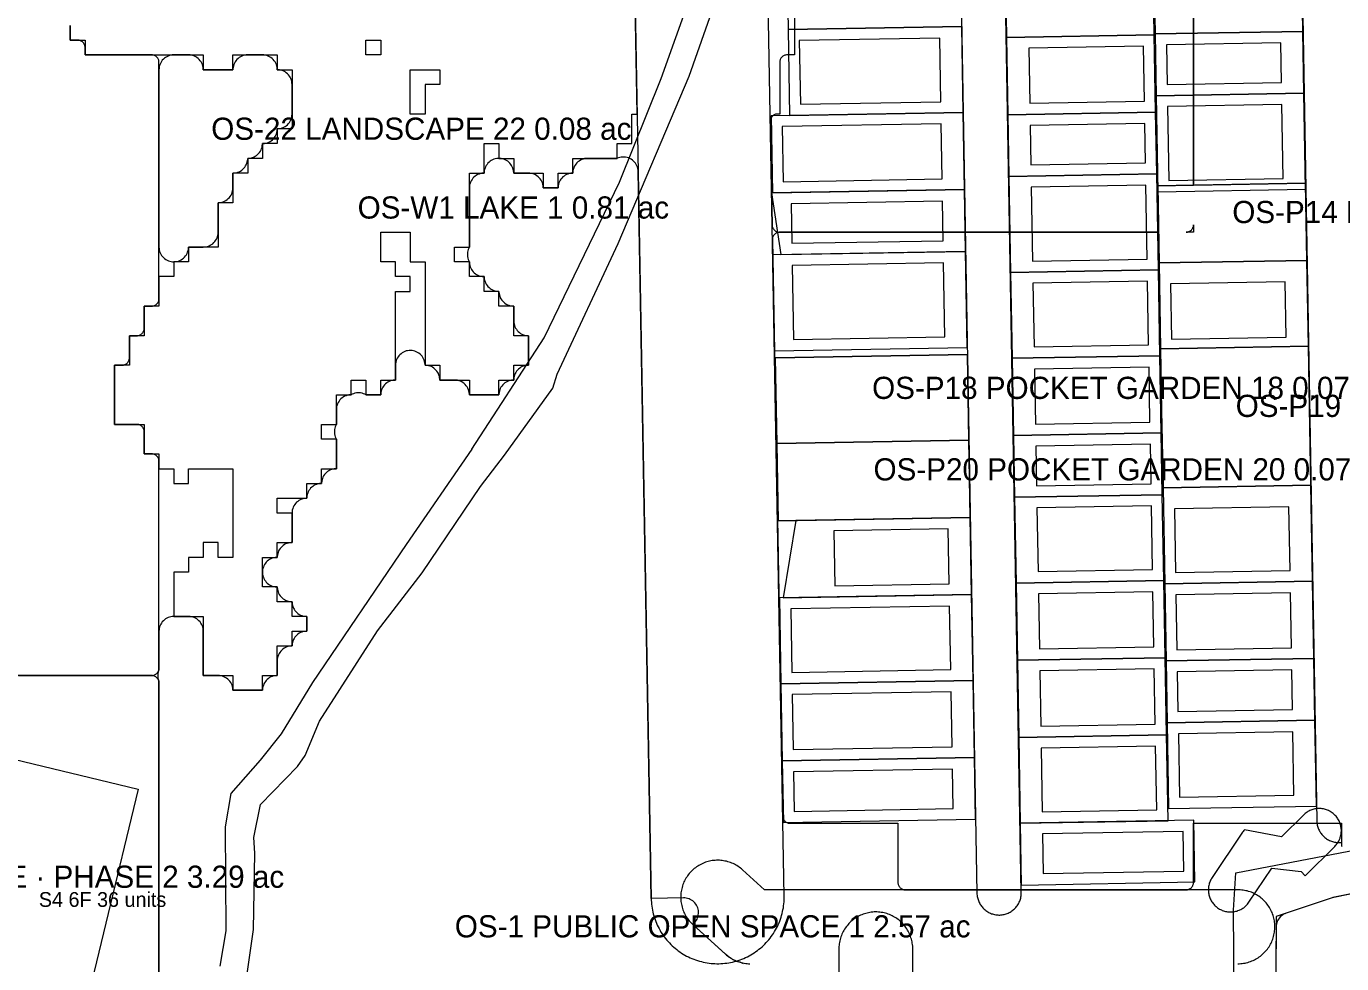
# Model space of a CAD drawing. Extents: x 32 to 940, y -21 to 684.
# Drawn here: x 202 to 380, y 151 to 277.9 of the extents above; entities that cross this region are included whole.
import ezdxf

# ---------------------------------------------------------------- set-up
doc = ezdxf.new("R2010")
doc.units = 0
for name, color, linetype, lineweight in [('BUILDING-SENIOR', 6, 'Continuous', 0), ('GREEN-IN-VILLAS', 3, 'Continuous', 0), ('GREEN-LANDSCAPE', 3, 'Continuous', 0), ('GREEN-RC', 3, 'Continuous', 0), ('PLOT', 4, 'Continuous', 0), ('ROAD-EXISTING', 2, 'Continuous', 0), ('ROAD-PRIMARY', 1, 'Continuous', 0), ('ROAD-TERTIARY', 7, 'Continuous', 0), ('SITE-BOUNDARY', 7, 'Continuous', 0), ('TEXT-PLOT', 7, 'Continuous', 0), ('TEXT-ZONE', 7, 'Continuous', 0), ('VILLA-HOUSE', 7, 'Continuous', 0), ('WATER', 5, 'Continuous', 0), ('ZONE-APARTMENTS', 1, 'Continuous', 0), ('ZONE-SENIOR', 6, 'Continuous', 0), ('ZONE-VILLAS', 2, 'Continuous', 0)]:
    doc.layers.add(name, color=color, linetype=linetype, lineweight=lineweight)

msp = doc.modelspace()

# ---------------------------------------------------------------- linework, layer by layer
at = {"layer": 'BUILDING-SENIOR'}
msp.add_lwpolyline([(208.42, 138.35), (190.28, 142.74), (199.05, 179.02), (217.2, 174.64)], close=True, dxfattribs=at)
at = {"layer": 'GREEN-IN-VILLAS'}
for points in [[(355.15, 256.28), (355.33, 245.85), (355.34, 245.84), (355.34, 245.84), (375.32, 246.19), (375.33, 246.19), (375.33, 246.2), (375.15, 256.63), (375.15, 256.64), (375.14, 256.64), (355.16, 256.29), (355.15, 256.29)], [(359, 250), (359.1, 250), (359.2, 250.02), (359.29, 250.04), (359.38, 250.08), (359.47, 250.12), (359.56, 250.17), (359.63, 250.23), (359.71, 250.29), (359.77, 250.37), (359.83, 250.44), (359.88, 250.53), (359.92, 250.62), (359.96, 250.71), (359.98, 250.8), (360, 250.9), (360, 251), (360, 250.02), (360, 250), (359.98, 250)], [(303.4, 233.01), (303.6, 221.41), (303.6, 221.41), (303.61, 221.41), (329.59, 221.86), (329.6, 221.86), (329.6, 221.87), (329.4, 233.46), (329.4, 233.47), (329.39, 233.47), (303.41, 233.02), (303.4, 233.02)], [(355.54, 234.22), (355.68, 225.87), (355.87, 215.43), (355.87, 215.42), (355.87, 215.42), (375.86, 215.77), (375.86, 215.77), (375.86, 215.78), (375.68, 226.22), (375.53, 234.57), (375.53, 234.58), (375.53, 234.58), (355.54, 234.23), (355.54, 234.23)], [(303.6, 221.4), (303.79, 210.96), (303.79, 210.96), (303.79, 210.96), (329.77, 211.41), (329.78, 211.41), (329.78, 211.42), (329.6, 221.85), (329.6, 221.86), (329.59, 221.86), (303.61, 221.41), (303.6, 221.41)]]:
    msp.add_lwpolyline(points, close=True, dxfattribs=at)
at = {"layer": 'GREEN-LANDSCAPE'}
msp.add_lwpolyline([(220, 248), (220.01, 247.8), (220.04, 247.6), (220.09, 247.41), (220.16, 247.22), (220.24, 247.04), (220.35, 246.87), (220.47, 246.71), (220.6, 246.57), (220.75, 246.44), (220.92, 246.32), (221.09, 246.22), (221.27, 246.14), (221.46, 246.07), (221.65, 246.03), (221.85, 246.01), (222.05, 246), (222.25, 246.02), (222.45, 246.05), (222.64, 246.1), (222.82, 246.18), (223, 246.27), (223.17, 246.38), (223.32, 246.5), (223.47, 246.64), (223.6, 246.79), (223.71, 246.96), (223.8, 247.13), (223.88, 247.32), (223.94, 247.51), (223.98, 247.7), (224, 247.9), (224, 248), (224.05, 248), (226, 248), (226.2, 248.01), (226.39, 248.04), (226.58, 248.09), (226.77, 248.15), (226.94, 248.24), (227.11, 248.34), (227.27, 248.45), (227.41, 248.59), (227.55, 248.73), (227.66, 248.89), (227.76, 249.06), (227.85, 249.23), (227.91, 249.42), (227.96, 249.61), (227.99, 249.8), (228, 250), (228, 253.95), (228, 254), (228.1, 254), (228.3, 254.02), (228.5, 254.06), (228.69, 254.12), (228.88, 254.2), (229.06, 254.3), (229.22, 254.42), (229.38, 254.55), (229.52, 254.7), (229.64, 254.86), (229.75, 255.03), (229.84, 255.21), (229.91, 255.4), (229.96, 255.6), (229.99, 255.8), (230, 256), (230, 257.95), (230, 258), (230.1, 258), (230.29, 258.02), (230.49, 258.06), (230.67, 258.12), (230.86, 258.19), (231.03, 258.28), (231.19, 258.39), (231.34, 258.52), (231.48, 258.66), (231.61, 258.81), (231.72, 258.97), (231.81, 259.14), (231.88, 259.33), (231.94, 259.51), (231.98, 259.71), (232, 259.9), (232, 260), (232.1, 260), (232.29, 260.02), (232.49, 260.06), (232.67, 260.12), (232.86, 260.19), (233.03, 260.28), (233.19, 260.39), (233.34, 260.52), (233.48, 260.66), (233.61, 260.81), (233.72, 260.97), (233.81, 261.14), (233.88, 261.33), (233.94, 261.51), (233.98, 261.71), (234, 261.9), (234, 262), (234.1, 262), (234.29, 262.02), (234.49, 262.06), (234.67, 262.12), (234.86, 262.19), (235.03, 262.28), (235.19, 262.39), (235.34, 262.52), (235.48, 262.66), (235.61, 262.81), (235.72, 262.97), (235.81, 263.14), (235.88, 263.33), (235.94, 263.51), (235.98, 263.71), (236, 263.9), (236, 264), (236.1, 264), (236.3, 264.02), (236.5, 264.06), (236.69, 264.12), (236.88, 264.2), (237.06, 264.3), (237.22, 264.42), (237.38, 264.55), (237.52, 264.7), (237.64, 264.86), (237.75, 265.03), (237.84, 265.21), (237.91, 265.4), (237.96, 265.6), (237.99, 265.8), (238, 266), (238, 270), (237.99, 270.2), (237.96, 270.4), (237.91, 270.6), (237.84, 270.79), (237.75, 270.97), (237.64, 271.14), (237.52, 271.3), (237.38, 271.45), (237.22, 271.58), (237.06, 271.7), (236.88, 271.8), (236.69, 271.88), (236.5, 271.94), (236.3, 271.98), (236.1, 272), (236, 272), (236, 272.1), (235.98, 272.3), (235.94, 272.5), (235.88, 272.69), (235.8, 272.88), (235.7, 273.06), (235.58, 273.22), (235.45, 273.38), (235.3, 273.52), (235.14, 273.64), (234.97, 273.75), (234.79, 273.84), (234.6, 273.91), (234.4, 273.96), (234.2, 273.99), (234, 274), (232, 274), (231.8, 273.99), (231.6, 273.96), (231.4, 273.91), (231.21, 273.84), (231.03, 273.75), (230.86, 273.64), (230.7, 273.52), (230.55, 273.38), (230.42, 273.22), (230.3, 273.06), (230.2, 272.88), (230.12, 272.69), (230.06, 272.5), (230.02, 272.3), (230, 272.1), (230, 272), (229.95, 272), (226.05, 272), (226, 272), (226, 272.1), (225.98, 272.3), (225.94, 272.5), (225.88, 272.69), (225.8, 272.88), (225.7, 273.06), (225.58, 273.22), (225.45, 273.38), (225.3, 273.52), (225.14, 273.64), (224.97, 273.75), (224.79, 273.84), (224.6, 273.91), (224.4, 273.96), (224.2, 273.99), (224, 274), (222, 274), (221.8, 273.99), (221.61, 273.96), (221.42, 273.91), (221.23, 273.85), (221.06, 273.76), (220.89, 273.66), (220.73, 273.55), (220.59, 273.41), (220.45, 273.27), (220.34, 273.11), (220.24, 272.94), (220.15, 272.77), (220.09, 272.58), (220.04, 272.39), (220.01, 272.2), (220, 272)], close=True, dxfattribs=at)
at = {"layer": 'GREEN-RC'}
for points in [[(299.1, 150.97), (298.93, 151.07), (298.75, 151.15), (298.63, 151.19), (298.63, 151.19), (298.24, 151.32), (298.15, 151.35), (297.82, 151.5), (297.73, 151.54), (297.41, 151.72), (297.33, 151.77), (297.03, 151.98), (296.96, 152.04), (296.65, 152.29), (296.62, 152.32), (292.27, 156.27), (292.24, 156.3), (292.27, 156.34), (292.48, 156.57), (292.61, 156.72), (292.72, 156.88), (292.81, 157.05), (292.88, 157.23), (292.94, 157.42), (292.98, 157.61), (293, 157.8), (293, 157.99), (292.99, 158.19), (292.95, 158.38), (292.9, 158.56), (292.83, 158.74), (292.74, 158.92), (292.63, 159.08), (292.51, 159.23), (292.38, 159.37), (292.23, 159.5), (292.07, 159.61), (291.9, 159.7), (291.73, 159.78), (291.54, 159.84), (291.35, 159.89), (291.16, 159.91), (290.97, 159.92), (286.65, 159.84), (286.6, 159.84), (286.6, 159.89), (284.84, 258.22), (284.82, 258.42), (284.79, 258.62), (284.74, 258.81), (284.67, 259), (284.58, 259.17), (284.47, 259.34), (284.35, 259.5), (284.21, 259.64), (284.06, 259.77), (283.89, 259.89), (283.72, 259.98), (283.53, 260.06), (283.34, 260.12), (283.15, 260.16), (282.95, 260.18), (282.75, 260.18), (282.55, 260.17), (282.36, 260.13), (282.17, 260.07), (282.02, 260.01), (282, 260), (281.95, 260), (278, 260), (277.8, 259.99), (277.6, 259.96), (277.4, 259.91), (277.21, 259.84), (277.03, 259.75), (276.86, 259.64), (276.7, 259.52), (276.55, 259.38), (276.42, 259.22), (276.3, 259.06), (276.2, 258.88), (276.12, 258.69), (276.06, 258.5), (276.02, 258.3), (276, 258.1), (276, 258), (275.9, 258), (275.71, 257.98), (275.51, 257.94), (275.33, 257.88), (275.14, 257.81), (274.97, 257.72), (274.81, 257.61), (274.66, 257.48), (274.52, 257.34), (274.39, 257.19), (274.28, 257.03), (274.19, 256.86), (274.12, 256.67), (274.06, 256.49), (274.02, 256.29), (274, 256.1), (274, 256), (273.95, 256), (272.05, 256), (272, 256), (272, 256.1), (271.98, 256.3), (271.94, 256.5), (271.88, 256.69), (271.8, 256.88), (271.7, 257.06), (271.58, 257.22), (271.45, 257.38), (271.3, 257.52), (271.14, 257.64), (270.97, 257.75), (270.79, 257.84), (270.6, 257.91), (270.4, 257.96), (270.2, 257.99), (270, 258), (268.05, 258), (268, 258), (268, 258.1), (267.98, 258.29), (267.94, 258.49), (267.88, 258.67), (267.81, 258.86), (267.72, 259.03), (267.61, 259.19), (267.48, 259.34), (267.34, 259.48), (267.19, 259.61), (267.03, 259.72), (266.86, 259.81), (266.67, 259.88), (266.49, 259.94), (266.29, 259.98), (266.1, 260), (265.9, 260), (265.71, 259.98), (265.51, 259.94), (265.33, 259.88), (265.14, 259.81), (264.97, 259.72), (264.81, 259.61), (264.66, 259.48), (264.52, 259.34), (264.39, 259.19), (264.28, 259.03), (264.19, 258.86), (264.12, 258.67), (264.06, 258.49), (264.02, 258.29), (264, 258.1), (264, 258), (263.9, 258), (263.7, 257.98), (263.5, 257.94), (263.31, 257.88), (263.12, 257.8), (262.94, 257.7), (262.78, 257.58), (262.62, 257.45), (262.48, 257.3), (262.36, 257.14), (262.25, 256.97), (262.16, 256.79), (262.09, 256.6), (262.04, 256.4), (262.01, 256.2), (262, 256), (262, 248.05), (262, 248), (261.98, 247.97), (261.92, 247.86), (261.85, 247.67), (261.79, 247.49), (261.75, 247.29), (261.73, 247.1), (261.73, 246.9), (261.75, 246.71), (261.79, 246.51), (261.85, 246.33), (261.92, 246.14), (261.98, 246.03), (262, 246), (262, 245.9), (262.02, 245.71), (262.06, 245.51), (262.12, 245.33), (262.19, 245.14), (262.28, 244.97), (262.39, 244.81), (262.52, 244.66), (262.66, 244.52), (262.81, 244.39), (262.97, 244.28), (263.14, 244.19), (263.33, 244.12), (263.51, 244.06), (263.71, 244.02), (263.9, 244), (264, 244), (264, 243.9), (264.02, 243.71), (264.06, 243.51), (264.12, 243.33), (264.19, 243.14), (264.28, 242.97), (264.39, 242.81), (264.52, 242.66), (264.66, 242.52), (264.81, 242.39), (264.97, 242.28), (265.14, 242.19), (265.33, 242.12), (265.51, 242.06), (265.71, 242.02), (265.9, 242), (266, 242), (266, 241.9), (266.02, 241.71), (266.06, 241.51), (266.12, 241.33), (266.19, 241.14), (266.28, 240.97), (266.39, 240.81), (266.52, 240.66), (266.66, 240.52), (266.81, 240.39), (266.97, 240.28), (267.14, 240.19), (267.33, 240.12), (267.51, 240.06), (267.71, 240.02), (267.9, 240), (268, 240), (268, 239.95), (268, 238), (268.01, 237.8), (268.04, 237.6), (268.09, 237.4), (268.16, 237.21), (268.25, 237.03), (268.36, 236.86), (268.48, 236.7), (268.62, 236.55), (268.78, 236.42), (268.94, 236.3), (269.12, 236.2), (269.31, 236.12), (269.5, 236.06), (269.7, 236.02), (269.9, 236), (270, 236), (270, 235.95), (270, 232.05), (270, 232), (269.9, 232), (269.71, 231.98), (269.51, 231.94), (269.33, 231.88), (269.14, 231.81), (268.97, 231.72), (268.81, 231.61), (268.66, 231.48), (268.52, 231.34), (268.39, 231.19), (268.28, 231.03), (268.19, 230.86), (268.12, 230.67), (268.06, 230.49), (268.02, 230.29), (268, 230.1), (268, 230), (267.9, 230), (267.71, 229.98), (267.51, 229.94), (267.33, 229.88), (267.14, 229.81), (266.97, 229.72), (266.81, 229.61), (266.66, 229.48), (266.52, 229.34), (266.39, 229.19), (266.28, 229.03), (266.19, 228.86), (266.12, 228.67), (266.06, 228.49), (266.02, 228.29), (266, 228.1), (266, 228), (265.95, 228), (262.05, 228), (262, 228), (262, 228.1), (261.98, 228.3), (261.94, 228.5), (261.88, 228.69), (261.8, 228.88), (261.7, 229.06), (261.58, 229.22), (261.45, 229.38), (261.3, 229.52), (261.14, 229.64), (260.97, 229.75), (260.79, 229.84), (260.6, 229.91), (260.4, 229.96), (260.2, 229.99), (260, 230), (258.05, 230), (258, 230), (258, 230.1), (257.98, 230.29), (257.94, 230.49), (257.88, 230.67), (257.81, 230.86), (257.72, 231.03), (257.61, 231.19), (257.48, 231.34), (257.34, 231.48), (257.19, 231.61), (257.03, 231.72), (256.86, 231.81), (256.67, 231.88), (256.49, 231.94), (256.29, 231.98), (256.1, 232), (256, 232), (256, 232.1), (255.98, 232.3), (255.94, 232.49), (255.88, 232.68), (255.8, 232.87), (255.71, 233.04), (255.6, 233.21), (255.47, 233.36), (255.32, 233.5), (255.17, 233.62), (255, 233.73), (254.82, 233.82), (254.64, 233.9), (254.45, 233.95), (254.25, 233.98), (254.05, 234), (253.85, 233.99), (253.65, 233.97), (253.46, 233.93), (253.27, 233.86), (253.09, 233.78), (252.92, 233.68), (252.75, 233.56), (252.6, 233.43), (252.47, 233.29), (252.35, 233.13), (252.24, 232.96), (252.16, 232.78), (252.09, 232.59), (252.04, 232.4), (252.01, 232.2), (252, 232), (252, 230.05), (252, 230), (251.9, 230), (251.71, 229.98), (251.51, 229.94), (251.33, 229.88), (251.14, 229.81), (250.97, 229.72), (250.81, 229.61), (250.66, 229.48), (250.52, 229.34), (250.39, 229.19), (250.28, 229.03), (250.19, 228.86), (250.12, 228.67), (250.06, 228.49), (250.02, 228.29), (250, 228.1), (250, 228), (249.95, 228), (248.05, 228), (248, 228), (247.97, 228.02), (247.86, 228.08), (247.67, 228.15), (247.49, 228.21), (247.29, 228.25), (247.1, 228.27), (246.9, 228.27), (246.71, 228.25), (246.51, 228.21), (246.33, 228.15), (246.14, 228.08), (246.03, 228.02), (246, 228), (245.9, 228), (245.7, 227.98), (245.5, 227.94), (245.31, 227.88), (245.12, 227.8), (244.94, 227.7), (244.78, 227.58), (244.62, 227.45), (244.48, 227.3), (244.36, 227.14), (244.25, 226.97), (244.16, 226.79), (244.09, 226.6), (244.04, 226.4), (244.01, 226.2), (244, 226), (244, 224.05), (244, 224), (243.98, 223.97), (243.92, 223.86), (243.85, 223.67), (243.79, 223.49), (243.75, 223.29), (243.73, 223.1), (243.73, 222.9), (243.75, 222.71), (243.79, 222.51), (243.85, 222.33), (243.92, 222.14), (243.98, 222.03), (244, 222), (244, 221.95), (244, 218.05), (244, 218), (243.9, 218), (243.71, 217.98), (243.51, 217.94), (243.33, 217.88), (243.14, 217.81), (242.97, 217.72), (242.81, 217.61), (242.66, 217.48), (242.52, 217.34), (242.39, 217.19), (242.28, 217.03), (242.19, 216.86), (242.12, 216.67), (242.06, 216.49), (242.02, 216.29), (242, 216.1), (242, 216), (241.9, 216), (241.71, 215.98), (241.51, 215.94), (241.33, 215.88), (241.14, 215.81), (240.97, 215.72), (240.81, 215.61), (240.66, 215.48), (240.52, 215.34), (240.39, 215.19), (240.28, 215.03), (240.19, 214.86), (240.12, 214.67), (240.06, 214.49), (240.02, 214.29), (240, 214.1), (240, 214), (239.9, 214), (239.7, 213.98), (239.5, 213.94), (239.31, 213.88), (239.12, 213.8), (238.94, 213.7), (238.78, 213.58), (238.62, 213.45), (238.48, 213.3), (238.36, 213.14), (238.25, 212.97), (238.16, 212.79), (238.09, 212.6), (238.04, 212.4), (238.01, 212.2), (238, 212), (238, 208.05), (238, 208), (237.9, 208), (237.71, 207.98), (237.51, 207.94), (237.33, 207.88), (237.14, 207.81), (236.97, 207.72), (236.81, 207.61), (236.66, 207.48), (236.52, 207.34), (236.39, 207.19), (236.28, 207.03), (236.19, 206.86), (236.12, 206.67), (236.06, 206.49), (236.02, 206.29), (236, 206.1), (236, 206), (235.9, 206), (235.71, 205.98), (235.51, 205.94), (235.33, 205.88), (235.14, 205.81), (234.97, 205.72), (234.81, 205.61), (234.66, 205.48), (234.52, 205.34), (234.39, 205.19), (234.28, 205.03), (234.19, 204.86), (234.12, 204.67), (234.06, 204.49), (234.02, 204.29), (234, 204.1), (234, 203.9), (234.02, 203.71), (234.06, 203.51), (234.12, 203.33), (234.19, 203.14), (234.28, 202.97), (234.39, 202.81), (234.52, 202.66), (234.66, 202.52), (234.81, 202.39), (234.97, 202.28), (235.14, 202.19), (235.33, 202.12), (235.51, 202.06), (235.71, 202.02), (235.9, 202), (236, 202), (236, 201.9), (236.02, 201.71), (236.06, 201.51), (236.12, 201.33), (236.19, 201.14), (236.28, 200.97), (236.39, 200.81), (236.52, 200.66), (236.66, 200.52), (236.81, 200.39), (236.97, 200.28), (237.14, 200.19), (237.33, 200.12), (237.51, 200.06), (237.71, 200.02), (237.9, 200), (238, 200), (238, 199.9), (238.02, 199.71), (238.06, 199.51), (238.12, 199.33), (238.19, 199.14), (238.28, 198.97), (238.39, 198.81), (238.52, 198.66), (238.66, 198.52), (238.81, 198.39), (238.97, 198.28), (239.14, 198.19), (239.33, 198.12), (239.51, 198.06), (239.71, 198.02), (239.9, 198), (240, 198), (240, 197.95), (240, 196.05), (240, 196), (239.9, 196), (239.71, 195.98), (239.51, 195.94), (239.33, 195.88), (239.14, 195.81), (238.97, 195.72), (238.81, 195.61), (238.66, 195.48), (238.52, 195.34), (238.39, 195.19), (238.28, 195.03), (238.19, 194.86), (238.12, 194.67), (238.06, 194.49), (238.02, 194.29), (238, 194.1), (238, 194), (237.9, 194), (237.7, 193.98), (237.5, 193.94), (237.31, 193.88), (237.12, 193.8), (236.94, 193.7), (236.78, 193.58), (236.62, 193.45), (236.48, 193.3), (236.36, 193.14), (236.25, 192.97), (236.16, 192.79), (236.09, 192.6), (236.04, 192.4), (236.01, 192.2), (236, 192), (236, 190.05), (236, 190), (235.9, 190), (235.71, 189.98), (235.51, 189.94), (235.33, 189.88), (235.14, 189.81), (234.97, 189.72), (234.81, 189.61), (234.66, 189.48), (234.52, 189.34), (234.39, 189.19), (234.28, 189.03), (234.19, 188.86), (234.12, 188.67), (234.06, 188.49), (234.02, 188.29), (234, 188.1), (234, 188), (233.95, 188), (230.05, 188), (230, 188), (230, 188.1), (229.98, 188.3), (229.94, 188.5), (229.88, 188.69), (229.8, 188.88), (229.7, 189.06), (229.58, 189.22), (229.45, 189.38), (229.3, 189.52), (229.14, 189.64), (228.97, 189.75), (228.79, 189.84), (228.6, 189.91), (228.4, 189.96), (228.2, 189.99), (228, 190), (226.05, 190), (226, 190), (226, 190.05), (226, 196), (225.99, 196.2), (225.96, 196.39), (225.91, 196.58), (225.85, 196.77), (225.76, 196.94), (225.66, 197.11), (225.55, 197.27), (225.41, 197.41), (225.27, 197.55), (225.11, 197.66), (224.94, 197.76), (224.77, 197.85), (224.58, 197.91), (224.39, 197.96), (224.2, 197.99), (224, 198), (222, 198), (221.8, 197.99), (221.61, 197.96), (221.42, 197.91), (221.23, 197.85), (221.06, 197.76), (220.89, 197.66), (220.73, 197.55), (220.59, 197.41), (220.45, 197.27), (220.34, 197.11), (220.24, 196.94), (220.15, 196.77), (220.09, 196.58), (220.04, 196.39), (220.01, 196.2), (220, 196), (220, 191.02), (220, 190.98), (220, 190.95), (219.99, 190.85), (219.97, 190.76), (219.93, 190.62), (219.93, 190.62), (219.89, 190.49), (219.85, 190.29), (219.83, 190.1), (219.83, 189.9), (219.85, 189.71), (219.89, 189.51), (219.93, 189.38), (219.93, 189.38), (219.97, 189.24), (219.99, 189.15), (220, 189.05), (220, 189.02), (220, 188.98), (220, 92)], [(397.6, 163.76), (378.86, 159.94), (378.62, 159.88), (372.54, 157.84), (372.36, 157.77), (372.19, 157.69), (372.03, 157.59), (371.88, 157.47), (371.74, 157.34), (371.62, 157.2), (371.5, 157.04), (371.41, 156.88), (371.33, 156.7), (371.26, 156.53), (371.22, 156.34), (371.19, 156.15), (371.18, 155.96), (371.09, 144.18)]]:
    msp.add_lwpolyline(points, dxfattribs=at)
at = {"layer": 'PLOT'}
for points in [[(328.62, 277.83), (328.4, 290.84), (304.9, 290.43), (305.13, 277.42)], [(374.79, 277.19), (374.59, 288.8), (354.59, 288.45), (354.79, 276.84)], [(334.49, 287.97), (334.69, 276.36), (354.69, 276.71), (354.48, 288.32)], [(328.82, 266.22), (328.62, 277.83), (305.13, 277.42), (305.33, 265.81)], [(334.69, 276.36), (334.87, 265.91), (354.87, 266.26), (354.69, 276.71)], [(374.94, 268.83), (374.79, 277.19), (354.79, 276.84), (354.94, 268.48)], [(375.16, 255.82), (374.94, 268.83), (354.94, 268.48), (355.17, 255.47)], [(329.01, 255.77), (328.82, 266.22), (302.83, 265.77), (303.01, 255.32)], [(334.87, 265.91), (335.02, 257.55), (355.01, 257.9), (354.87, 266.26)], [(335.02, 257.55), (335.24, 244.55), (355.24, 244.9), (355.01, 257.9)], [(302.89, 255.32), (304.16, 246.97), (329.15, 247.41), (329.01, 255.77)], [(303.04, 246.96), (303.28, 233.95), (329.38, 234.41), (329.15, 247.41)], [(355.54, 234.23), (375.53, 234.58), (375.33, 246.19), (355.34, 245.84)], [(335.24, 244.55), (335.45, 232.94), (355.44, 233.29), (355.24, 244.9)], [(335.45, 232.94), (335.63, 222.49), (355.63, 222.84), (355.44, 233.29)], [(335.63, 222.49), (335.78, 214.13), (355.77, 214.48), (355.63, 222.84)], [(356.09, 202.42), (376.09, 202.77), (375.86, 215.77), (355.87, 215.42)], [(335.78, 214.13), (335.98, 202.52), (355.97, 202.87), (355.77, 214.48)], [(304.47, 200.51), (329.96, 200.96), (329.78, 211.41), (306.19, 211)], [(335.98, 202.52), (336.16, 192.07), (356.16, 192.42), (355.97, 202.87)], [(376.27, 192.32), (376.09, 202.77), (356.09, 202.42), (356.28, 191.97)], [(330.17, 189.35), (329.96, 200.96), (303.97, 200.51), (304.17, 188.9)], [(336.16, 192.07), (336.34, 181.62), (356.34, 181.97), (356.16, 192.42)], [(376.42, 183.96), (376.27, 192.32), (356.28, 191.97), (356.42, 183.61)], [(330.35, 178.9), (330.17, 189.35), (304.17, 188.9), (304.35, 178.45)], [(376.62, 172.34), (376.42, 183.96), (356.42, 183.61), (356.62, 172)], [(336.34, 181.62), (336.55, 170.01), (356.54, 170.35), (356.34, 181.97)], [(330.5, 170.54), (330.35, 178.9), (304.35, 178.45), (304.5, 170.09)], [(336.55, 170.01), (336.69, 161.65), (360.19, 162.06), (360.04, 170.42)]]:
    msp.add_lwpolyline(points, close=True, dxfattribs=at)
at = {"layer": 'ROAD-EXISTING'}
for points in [[(291.75, 271.14), (296.52, 284.74)], [(287.94, 270.79), (291.91, 281.95)], [(282.15, 248.48), (291.75, 271.14)], [(282.33, 256.77), (287.94, 270.79)], [(272.12, 235.71), (282.33, 256.77)], [(273.86, 230.77), (282.15, 248.48)], [(262.35, 220.66), (272.12, 235.71)], [(273.3, 228.91), (273.86, 230.77)], [(266.76, 219.82), (273.3, 228.91)], [(262.35, 220.66), (253.43, 207.73)], [(263.52, 215.61), (266.76, 219.82)], [(255.63, 203.9), (263.52, 215.61)], [(253.43, 207.73), (240.79, 189.05)], [(249.55, 196.06), (255.63, 203.9)], [(241.7, 183.83), (249.55, 196.06)], [(240.79, 189.05), (236.54, 182.11)], [(239.78, 179.2), (241.7, 183.83)], [(236.54, 182.11), (233.68, 178.54)], [(233.68, 178.54), (229.74, 174.02)], [(238.76, 177.68), (239.78, 179.2)], [(233.72, 172.56), (238.76, 177.68)], [(229.74, 174.02), (228.95, 169.53)], [(232.85, 168.1), (233.72, 172.56)], [(228.95, 169.53), (229.06, 155.43)], [(232.99, 165.97), (232.85, 168.1)], [(232.8, 155.61), (232.99, 165.97)], [(229.06, 155.43), (228.22, 150.67)], [(230.94, 142.62), (232.8, 155.61)]]:
    msp.add_lwpolyline(points, dxfattribs=at)
at = {"layer": 'ROAD-PRIMARY'}
for points in [[(278.6, 605.84), (286.6, 159.84), (286.61, 159.57), (286.63, 159.31), (286.65, 159.04), (286.68, 158.78), (286.72, 158.51), (286.77, 158.25), (286.83, 157.99), (286.89, 157.73), (286.96, 157.47), (287.04, 157.22), (287.13, 156.97), (287.22, 156.72), (287.32, 156.47), (287.43, 156.22), (287.55, 155.98), (287.67, 155.75), (287.8, 155.51), (287.93, 155.28), (288.08, 155.06), (288.23, 154.84), (288.38, 154.62), (288.55, 154.41), (288.71, 154.2), (288.89, 154), (289.07, 153.81), (289.26, 153.62), (289.45, 153.43), (289.65, 153.25), (289.85, 153.08), (290.06, 152.91), (290.27, 152.75), (290.49, 152.59), (290.71, 152.44), (290.93, 152.3), (291.17, 152.17), (291.4, 152.04), (291.64, 151.92), (291.88, 151.81), (292.12, 151.7), (292.37, 151.6), (292.62, 151.51), (292.87, 151.42), (293.13, 151.35), (293.39, 151.28), (293.65, 151.22), (293.91, 151.16), (294.17, 151.11), (294.43, 151.08), (294.7, 151.04), (294.96, 151.02), (295.23, 151.01), (295.5, 151), (295.76, 151), (296.03, 151.01), (296.3, 151.03), (296.56, 151.05), (296.83, 151.08), (297.09, 151.12), (297.35, 151.17), (297.62, 151.23), (297.87, 151.29), (298.13, 151.36), (298.39, 151.44), (298.64, 151.53), (298.89, 151.62), (299.13, 151.72), (299.38, 151.83), (299.62, 151.95), (299.86, 152.07), (300.09, 152.2), (300.32, 152.34), (300.54, 152.48), (300.76, 152.63), (300.98, 152.78), (301.19, 152.95), (301.4, 153.12), (301.6, 153.29), (301.8, 153.47), (301.99, 153.66), (302.17, 153.85), (302.35, 154.05), (302.52, 154.25), (302.69, 154.46), (302.85, 154.67), (303.01, 154.89), (303.16, 155.11), (303.3, 155.34), (303.43, 155.57), (303.56, 155.8), (303.68, 156.04), (303.8, 156.28), (303.9, 156.53), (304, 156.77), (304.09, 157.02), (304.18, 157.28), (304.25, 157.53), (304.32, 157.79), (304.39, 158.05), (304.44, 158.31), (304.49, 158.57), (304.52, 158.84), (304.56, 159.1), (304.58, 159.37), (304.59, 159.63), (304.6, 159.9), (304.6, 160.16), (296.6, 606.16)], [(366, 151), (366.19, 151), (366.38, 151.01), (366.58, 151.03), (366.77, 151.06), (366.96, 151.09), (367.14, 151.13), (367.33, 151.18), (367.51, 151.24), (367.7, 151.3), (367.88, 151.37), (368.05, 151.44), (368.23, 151.52), (368.4, 151.61), (368.56, 151.71), (368.73, 151.81), (368.89, 151.92), (369.04, 152.03), (369.19, 152.15), (369.34, 152.28), (369.48, 152.41), (369.61, 152.54), (369.74, 152.69), (369.87, 152.83), (369.99, 152.98), (370.1, 153.14), (370.21, 153.3), (370.31, 153.46), (370.4, 153.63), (370.49, 153.8), (370.57, 153.98), (370.65, 154.15), (370.71, 154.33), (370.77, 154.52), (370.83, 154.7), (370.88, 154.89), (370.91, 155.07), (370.95, 155.26), (370.97, 155.46), (370.99, 155.65), (371, 155.84), (371, 156.03), (371, 156.22), (370.98, 156.42), (370.96, 156.61), (370.94, 156.8), (370.9, 156.99), (370.86, 157.18), (370.81, 157.36), (370.75, 157.54), (370.69, 157.73), (370.62, 157.91), (370.55, 158.08), (370.46, 158.25), (370.37, 158.43), (370.28, 158.59), (370.17, 158.75), (370.06, 158.91), (369.95, 159.07), (369.83, 159.22), (369.7, 159.36), (369.57, 159.5), (369.43, 159.64), (369.29, 159.76), (369.14, 159.89), (368.99, 160.01), (368.83, 160.12), (368.67, 160.22), (368.51, 160.32), (368.34, 160.42), (368.17, 160.5), (368, 160.59), (367.82, 160.66), (367.64, 160.72), (367.45, 160.78), (367.27, 160.84), (367.08, 160.88), (366.89, 160.92), (366.7, 160.95), (366.51, 160.97), (366.32, 160.99), (366.13, 161), (366, 161), (301.93, 161), (298.96, 163.7), (298.82, 163.83), (298.67, 163.95), (298.51, 164.06), (298.36, 164.17), (298.19, 164.27), (298.03, 164.37), (297.86, 164.46), (297.69, 164.54), (297.51, 164.62), (297.33, 164.69), (297.15, 164.75), (296.96, 164.81), (296.78, 164.86), (296.59, 164.9), (296.4, 164.94), (296.21, 164.96), (296.02, 164.98), (295.83, 165), (295.63, 165), (295.44, 165), (295.25, 164.99), (295.06, 164.97), (294.87, 164.95), (294.68, 164.91), (294.49, 164.88), (294.3, 164.83), (294.12, 164.78), (293.94, 164.72), (293.76, 164.65), (293.58, 164.57), (293.4, 164.49), (293.23, 164.4), (293.06, 164.31), (292.9, 164.21), (292.74, 164.1), (292.59, 163.99), (292.44, 163.87), (292.29, 163.75), (292.15, 163.62), (292.01, 163.48), (291.88, 163.34), (291.75, 163.19), (291.63, 163.04), (291.52, 162.89), (291.41, 162.73), (291.31, 162.57), (291.21, 162.4), (291.12, 162.23), (291.04, 162.06), (290.97, 161.88), (290.9, 161.7), (290.84, 161.52), (290.78, 161.33), (290.73, 161.15), (290.69, 160.96), (290.66, 160.77), (290.63, 160.58), (290.62, 160.39), (290.6, 160.19), (290.6, 160), (290.6, 159.81), (290.62, 159.62), (290.63, 159.43), (290.66, 159.24), (290.69, 159.05), (290.73, 158.86), (290.78, 158.67), (290.83, 158.49), (290.9, 158.31), (290.96, 158.13), (291.04, 157.95), (291.12, 157.78), (291.21, 157.6), (291.31, 157.44), (291.41, 157.28), (291.52, 157.12), (291.63, 156.96), (291.75, 156.81), (291.88, 156.66), (292.01, 156.52), (292.14, 156.39), (292.24, 156.3), (296.64, 152.3), (296.78, 152.17), (296.93, 152.05), (297.08, 151.94), (297.24, 151.83), (297.41, 151.73), (297.57, 151.63), (297.74, 151.54), (297.92, 151.46), (298.09, 151.38), (298.27, 151.31), (298.45, 151.25), (298.64, 151.19), (298.82, 151.14), (299.01, 151.1), (299.2, 151.06), (299.39, 151.04), (299.58, 151.02), (299.77, 151), (299.96, 151)], [(322, 149), (322, 153), (322, 153.19), (321.99, 153.38), (321.97, 153.58), (321.94, 153.77), (321.91, 153.96), (321.87, 154.14), (321.82, 154.33), (321.76, 154.51), (321.7, 154.7), (321.63, 154.88), (321.56, 155.05), (321.48, 155.23), (321.39, 155.4), (321.29, 155.56), (321.19, 155.73), (321.08, 155.89), (320.97, 156.04), (320.85, 156.19), (320.72, 156.34), (320.59, 156.48), (320.45, 156.61), (320.31, 156.74), (320.17, 156.87), (320.02, 156.99), (319.86, 157.1), (319.7, 157.21), (319.54, 157.31), (319.37, 157.4), (319.2, 157.49), (319.02, 157.57), (318.85, 157.65), (318.67, 157.71), (318.48, 157.78), (318.3, 157.83), (318.11, 157.88), (317.93, 157.91), (317.74, 157.95), (317.54, 157.97), (317.35, 157.99), (317.16, 158), (316.97, 158), (316.78, 158), (316.58, 157.98), (316.39, 157.96), (316.2, 157.94), (316.01, 157.9), (315.82, 157.86), (315.64, 157.81), (315.45, 157.75), (315.27, 157.69), (315.09, 157.62), (314.92, 157.55), (314.75, 157.46), (314.57, 157.37), (314.41, 157.28), (314.25, 157.17), (314.09, 157.06), (313.93, 156.95), (313.78, 156.83), (313.64, 156.7), (313.5, 156.57), (313.36, 156.43), (313.24, 156.29), (313.11, 156.14), (312.99, 155.99), (312.88, 155.84), (312.77, 155.67), (312.68, 155.51), (312.58, 155.34), (312.5, 155.17), (312.42, 155), (312.34, 154.82), (312.28, 154.64), (312.22, 154.45), (312.16, 154.27), (312.12, 154.08), (312.08, 153.89), (312.05, 153.7), (312.03, 153.51), (312.01, 153.32), (312, 153.13), (312, 153), (312, 149)]]:
    msp.add_lwpolyline(points, dxfattribs=at)
at = {"layer": 'ROAD-TERTIARY'}
for points in [[(373.55, 349.32), (376.68, 170.34), (376.68, 170.2), (376.69, 170.06), (376.71, 169.91), (376.74, 169.77), (376.77, 169.63), (376.81, 169.49), (376.86, 169.36), (376.92, 169.22), (376.98, 169.09), (377.04, 168.96), (377.11, 168.84), (377.19, 168.72), (377.27, 168.6), (377.36, 168.48), (377.46, 168.38), (377.56, 168.27), (377.66, 168.17), (377.77, 168.08), (377.89, 167.99), (378, 167.91), (378.13, 167.83), (378.25, 167.76), (378.38, 167.69), (378.51, 167.63), (378.65, 167.58), (378.78, 167.53), (378.92, 167.49), (379.06, 167.46), (379.21, 167.43), (379.35, 167.41), (379.49, 167.4), (379.64, 167.4), (379.78, 167.4), (379.93, 167.41), (380.07, 167.42)], [(327.58, 338.51), (330.69, 160.54), (330.69, 160.4), (330.71, 160.25), (330.73, 160.11), (330.75, 159.97), (330.79, 159.83), (330.83, 159.69), (330.88, 159.55), (330.93, 159.42), (330.99, 159.29), (331.06, 159.16), (331.13, 159.03), (331.2, 158.91), (331.29, 158.79), (331.38, 158.68), (331.47, 158.57), (331.57, 158.47), (331.68, 158.37), (331.79, 158.27), (331.9, 158.18), (332.02, 158.1), (332.14, 158.02), (332.27, 157.95), (332.39, 157.89), (332.53, 157.83), (332.66, 157.77), (332.8, 157.73), (332.94, 157.69), (333.08, 157.66), (333.22, 157.63), (333.36, 157.61), (333.51, 157.6), (333.65, 157.59), (333.8, 157.59), (333.94, 157.6), (334.08, 157.62), (334.23, 157.64), (334.37, 157.67), (334.51, 157.71), (334.64, 157.75), (334.78, 157.8), (334.91, 157.85), (335.05, 157.92), (335.17, 157.99), (335.3, 158.06), (335.42, 158.14), (335.53, 158.23), (335.64, 158.32), (335.75, 158.41), (335.85, 158.52), (335.95, 158.62), (336.04, 158.73), (336.13, 158.85), (336.21, 158.97), (336.29, 159.09), (336.36, 159.22), (336.42, 159.35), (336.48, 159.48), (336.53, 159.62), (336.57, 159.75), (336.61, 159.89), (336.64, 160.03), (336.66, 160.18), (336.68, 160.32), (336.69, 160.47), (336.69, 160.61), (336.69, 160.65), (333.58, 338.62)]]:
    msp.add_lwpolyline(points, dxfattribs=at)
msp.add_lwpolyline([(365.17, 158), (365.31, 158.02), (365.45, 158.03), (365.6, 158.06), (365.74, 158.09), (365.88, 158.13), (366.01, 158.18), (366.15, 158.23), (366.28, 158.29), (366.41, 158.35), (366.54, 158.42), (366.66, 158.5), (366.78, 158.58), (366.89, 158.67), (367, 158.76), (367.11, 158.86), (367.21, 158.97), (367.3, 159.08), (367.39, 159.19), (367.48, 159.31), (367.5, 159.34), (370.57, 163.95), (374.54, 163.46), (375.12, 162.88), (379.12, 166.88), (379.22, 166.98), (379.31, 167.09), (379.4, 167.21), (379.49, 167.32), (379.57, 167.45), (379.64, 167.57), (379.7, 167.7), (379.76, 167.83), (379.82, 167.97), (379.86, 168.1), (379.9, 168.24), (379.94, 168.38), (379.96, 168.52), (379.98, 168.67), (379.99, 168.81), (380, 168.96), (380, 169.1), (379.99, 169.24), (379.98, 169.39), (379.95, 169.53), (379.92, 169.67), (379.89, 169.81), (379.85, 169.95), (379.8, 170.09), (379.74, 170.22), (379.68, 170.35), (379.61, 170.48), (379.54, 170.6), (379.46, 170.72), (379.37, 170.84), (379.28, 170.95), (379.18, 171.06), (379.08, 171.16), (378.98, 171.26), (378.87, 171.35), (378.75, 171.44), (378.63, 171.52), (378.51, 171.59), (378.38, 171.66), (378.25, 171.73), (378.12, 171.78), (377.98, 171.83), (377.85, 171.88), (377.71, 171.92), (377.56, 171.95), (377.42, 171.97), (377.28, 171.99), (377.13, 172), (376.99, 172), (376.85, 172), (376.7, 171.99), (376.56, 171.97), (376.42, 171.94), (376.28, 171.91), (376.14, 171.87), (376, 171.83), (375.86, 171.78), (375.73, 171.72), (375.6, 171.66), (375.48, 171.58), (375.35, 171.51), (375.24, 171.43), (375.12, 171.34), (375.01, 171.25), (374.9, 171.15), (371.91, 168.15), (366.88, 169.12), (366.78, 169.02), (366.69, 168.91), (366.6, 168.79), (366.51, 168.68), (362.5, 162.66), (362.43, 162.54), (362.36, 162.42), (362.29, 162.29), (362.23, 162.16), (362.18, 162.02), (362.13, 161.88), (362.09, 161.75), (362.06, 161.6), (362.04, 161.46), (362.02, 161.32), (362, 161.18), (362, 161.03), (362, 160.89), (362.01, 160.74), (362.03, 160.6), (362.05, 160.46), (362.08, 160.31), (362.12, 160.18), (362.16, 160.04), (362.21, 159.9), (362.26, 159.77), (362.33, 159.64), (362.4, 159.51), (362.47, 159.39), (362.55, 159.27), (362.64, 159.15), (362.73, 159.04), (362.83, 158.93), (362.93, 158.83), (363.04, 158.73), (363.15, 158.64), (363.26, 158.56), (363.38, 158.47), (363.5, 158.4), (363.63, 158.33), (363.76, 158.27), (363.89, 158.21), (364.03, 158.16), (364.17, 158.12), (364.31, 158.08), (364.45, 158.05), (364.59, 158.03), (364.74, 158.01), (364.88, 158), (365.02, 158)], close=True, dxfattribs=at)
at = {"layer": 'SITE-BOUNDARY'}
for points in [[(365.49, 146.78), (365.4, 158.2), (365.4, 158.21), (365.4, 158.23), (365.72, 163.3), (365.72, 163.32), (365.73, 163.32), (459.87, 181.35)], [(406.43, 165.55), (378.74, 159.92), (371.19, 157.39), (371.09, 144.16)]]:
    msp.add_lwpolyline(points, dxfattribs=at)
at = {"layer": 'VILLA-HOUSE'}
for points in [[(325.8, 267.67), (325.65, 276.28), (306.65, 275.95), (306.8, 267.34)], [(337.71, 274.92), (337.84, 267.47), (353.34, 267.74), (353.21, 275.19)], [(371.91, 270.27), (371.82, 275.63), (356.32, 275.36), (356.41, 270)], [(372.14, 257.27), (371.96, 267.27), (356.47, 267), (356.64, 257)], [(325.98, 257.22), (325.85, 264.67), (304.35, 264.29), (304.48, 256.84)], [(337.9, 264.47), (337.99, 259.11), (353.49, 259.38), (353.39, 264.74)], [(338.04, 256.11), (338.22, 246.1), (353.72, 246.37), (353.54, 256.38)], [(326.13, 248.86), (326.03, 254.22), (305.54, 253.86), (305.63, 248.5)], [(326.35, 235.85), (326.18, 245.86), (305.68, 245.5), (305.86, 235.5)], [(338.27, 243.1), (338.42, 234.49), (353.92, 234.76), (353.77, 243.37)], [(372.51, 235.82), (372.38, 243.27), (356.88, 243), (357.01, 235.55)], [(338.47, 231.49), (338.6, 224.04), (354.1, 224.31), (353.97, 231.76)], [(338.65, 221.04), (338.75, 215.68), (354.25, 215.95), (354.15, 221.31)], [(338.8, 212.68), (338.95, 204.07), (354.45, 204.34), (354.3, 212.95)], [(373.06, 204.21), (372.91, 212.82), (357.42, 212.55), (357.57, 203.94)], [(326.94, 202.41), (326.81, 209.86), (311.31, 209.59), (311.44, 202.14)], [(339, 201.07), (339.13, 193.62), (354.63, 193.89), (354.5, 201.34)], [(373.25, 193.76), (373.12, 201.21), (357.62, 200.94), (357.75, 193.49)], [(327.14, 190.8), (326.99, 199.41), (305.49, 199.03), (305.64, 190.42)], [(339.19, 190.62), (339.32, 183.17), (354.81, 183.44), (354.68, 190.89)], [(373.39, 185.4), (373.3, 190.76), (357.8, 190.49), (357.89, 185.13)], [(327.32, 180.35), (327.19, 187.8), (305.7, 187.42), (305.83, 179.97)], [(373.59, 173.79), (373.44, 182.4), (357.95, 182.13), (358.1, 173.52)], [(339.37, 180.17), (339.52, 171.56), (355.02, 171.83), (354.87, 180.44)], [(327.47, 171.99), (327.38, 177.35), (305.88, 176.97), (305.97, 171.61)], [(339.57, 168.56), (339.66, 163.2), (358.66, 163.53), (358.57, 168.89)]]:
    msp.add_lwpolyline(points, close=True, dxfattribs=at)
at = {"layer": 'WATER'}
msp.add_lwpolyline([(208, 277.98), (208, 276.02), (208, 276), (208.02, 276), (210, 276), (210, 274.02), (210, 274), (210.02, 274), (226, 274), (226, 272), (230, 272), (230, 274), (236, 274), (236, 272), (238, 272), (238, 264), (236, 264), (236, 262), (234, 262), (234, 260), (232, 260), (232, 258), (230, 258), (230, 254), (228, 254), (228, 248), (224, 248), (224, 246), (222, 246), (222, 244), (220, 244), (220, 240), (218.02, 240), (218, 240), (218, 239.98), (218, 236), (216.02, 236), (216, 236), (216, 235.98), (216, 232), (214.02, 232), (214, 232), (214, 231.98), (214, 224.02), (214, 224), (214.02, 224), (218, 224), (218, 220.02), (218, 220), (218.02, 220), (220, 220), (220, 218), (222, 218), (222, 216), (224, 216), (224, 218), (230, 218), (230, 206), (228, 206), (228, 208), (226, 208), (226, 206), (224, 206), (224, 204), (222, 204), (222, 198), (226, 198), (226, 190), (230, 190), (230, 188), (234, 188), (234, 190), (236, 190), (236, 194), (238, 194), (238, 196), (240, 196), (240, 198), (238, 198), (238, 200), (236, 200), (236, 202), (234, 202), (234, 206), (236, 206), (236, 208), (238, 208), (238, 212), (236, 212), (236, 214), (240, 214), (240, 216), (242, 216), (242, 218), (244, 218), (244, 222), (242, 222), (242, 224), (244, 224), (244, 228), (246, 228), (246, 230), (248, 230), (248, 228), (250, 228), (250, 230), (252, 230), (252, 242), (254, 242), (254, 244), (252, 244), (252, 246), (250, 246), (250, 250), (254, 250), (254, 246), (256, 246), (256, 232), (258, 232), (258, 230), (262, 230), (262, 228), (266, 228), (266, 230), (268, 230), (268, 232), (270, 232), (270, 236), (268, 236), (268, 240), (266, 240), (266, 242), (264, 242), (264, 244), (262, 244), (262, 246), (260, 246), (260, 248), (262, 248), (262, 258), (264, 258), (264, 262), (266, 262), (266, 260), (268, 260), (268, 258), (272, 258), (272, 256), (274, 256), (274, 258), (276, 258), (276, 260), (282, 260), (282, 262), (284, 262), (284, 266), (284.7, 266), (284.3, 288.4)], dxfattribs=at)
for points in [[(248, 274), (248, 276), (250, 276), (250, 274)], [(254, 266), (254, 272), (258, 272), (258, 270), (256, 270), (256, 266)]]:
    msp.add_lwpolyline(points, close=True, dxfattribs=at)
at = {"layer": 'ZONE-APARTMENTS'}
msp.add_lwpolyline([(201, 190), (219, 190), (219.1, 190), (219.2, 190.02), (219.29, 190.04), (219.38, 190.08), (219.47, 190.12), (219.56, 190.17), (219.63, 190.23), (219.71, 190.29), (219.77, 190.37), (219.83, 190.44), (219.88, 190.53), (219.92, 190.62), (219.96, 190.71), (219.98, 190.8), (220, 190.9), (220, 191), (220, 219), (220, 219.1), (219.98, 219.2), (219.96, 219.29), (219.92, 219.38), (219.88, 219.47), (219.83, 219.56), (219.77, 219.63), (219.71, 219.71), (219.63, 219.77), (219.56, 219.83), (219.47, 219.88), (219.38, 219.92), (219.29, 219.96), (219.2, 219.98), (219.1, 220), (219, 220), (218.02, 220), (218, 220), (218, 220.02), (218, 223), (218, 223.1), (217.98, 223.2), (217.96, 223.29), (217.92, 223.38), (217.88, 223.47), (217.83, 223.56), (217.77, 223.63), (217.71, 223.71), (217.63, 223.77), (217.56, 223.83), (217.47, 223.88), (217.38, 223.92), (217.29, 223.96), (217.2, 223.98), (217.1, 224), (217, 224), (214.02, 224), (214, 224), (214, 224.02), (214, 231.98), (214, 232), (214.02, 232), (215, 232), (215.1, 232), (215.2, 232.02), (215.29, 232.04), (215.38, 232.08), (215.47, 232.12), (215.56, 232.17), (215.63, 232.23), (215.71, 232.29), (215.77, 232.37), (215.83, 232.44), (215.88, 232.53), (215.92, 232.62), (215.96, 232.71), (215.98, 232.8), (216, 232.9), (216, 233), (216, 235.98), (216, 236), (216.02, 236), (217, 236), (217.1, 236), (217.2, 236.02), (217.29, 236.04), (217.38, 236.08), (217.47, 236.12), (217.56, 236.17), (217.63, 236.23), (217.71, 236.29), (217.77, 236.37), (217.83, 236.44), (217.88, 236.53), (217.92, 236.62), (217.96, 236.71), (217.98, 236.8), (218, 236.9), (218, 237), (218, 239.98), (218, 240), (218.02, 240), (219, 240), (219.1, 240), (219.2, 240.02), (219.29, 240.04), (219.38, 240.08), (219.47, 240.12), (219.56, 240.17), (219.63, 240.23), (219.71, 240.29), (219.77, 240.37), (219.83, 240.44), (219.88, 240.53), (219.92, 240.62), (219.96, 240.71), (219.98, 240.8), (220, 240.9), (220, 241), (220, 273), (220, 273.1), (219.98, 273.2), (219.96, 273.29), (219.92, 273.38), (219.88, 273.47), (219.83, 273.56), (219.77, 273.63), (219.71, 273.71), (219.63, 273.77), (219.56, 273.83), (219.47, 273.88), (219.38, 273.92), (219.29, 273.96), (219.2, 273.98), (219.1, 274), (219, 274), (210.02, 274), (210, 274), (210, 274.02), (210, 275), (210, 275.1), (209.98, 275.2), (209.96, 275.29), (209.92, 275.38), (209.88, 275.47), (209.83, 275.56), (209.77, 275.63), (209.71, 275.71), (209.63, 275.77), (209.56, 275.83), (209.47, 275.88), (209.38, 275.92), (209.29, 275.96), (209.2, 275.98), (209.1, 276), (209, 276), (208.02, 276), (208, 276), (208, 276.02), (208, 277.98)], dxfattribs=at)
at = {"layer": 'ZONE-SENIOR'}
msp.add_lwpolyline([(220, 91), (220, 189), (220, 189.1), (219.98, 189.2), (219.96, 189.29), (219.92, 189.38), (219.88, 189.47), (219.83, 189.56), (219.77, 189.63), (219.71, 189.71), (219.63, 189.77), (219.56, 189.83), (219.47, 189.88), (219.38, 189.92), (219.29, 189.96), (219.2, 189.98), (219.1, 190), (219, 190), (200.02, 190)], dxfattribs=at)
at = {"layer": 'ZONE-VILLAS'}
for points in [[(306, 285.98), (306, 274.02), (306, 274), (305.98, 274), (305, 274), (304.9, 274), (304.8, 273.98), (304.71, 273.96), (304.62, 273.92), (304.53, 273.88), (304.44, 273.83), (304.37, 273.77), (304.29, 273.71), (304.23, 273.63), (304.17, 273.56), (304.12, 273.47), (304.08, 273.38), (304.04, 273.29), (304.02, 273.2), (304, 273.1), (304, 273), (304, 266.02), (304, 266), (303.98, 266), (303.72, 266), (303.62, 266), (303.52, 265.98), (303.42, 265.96), (303.33, 265.92), (303.24, 265.88), (303.16, 265.83), (303.08, 265.77), (303, 265.7), (302.94, 265.63), (302.88, 265.55), (302.83, 265.46), (302.79, 265.37), (302.76, 265.28), (302.73, 265.18), (302.72, 265.08), (302.72, 264.98), (302.97, 250.98), (302.98, 250.89), (302.99, 250.79), (303.02, 250.7), (303.05, 250.6), (303.09, 250.52), (303.14, 250.44), (303.2, 250.36), (303.27, 250.29), (303.34, 250.22), (303.42, 250.16), (303.5, 250.12), (303.59, 250.07), (303.68, 250.04), (303.78, 250.02), (303.87, 250), (303.97, 250), (355.26, 250), (355.15, 256.28), (355.15, 256.29), (355.16, 256.29), (360, 256.38), (360, 289.98)], [(360, 289), (360, 256.38), (375.14, 256.64), (375.15, 256.64), (375.15, 256.63), (375.33, 246.2), (375.33, 246.19), (375.32, 246.19), (355.34, 245.84), (355.34, 245.84), (355.33, 245.85), (355.26, 250), (304.01, 250), (303.91, 250), (303.81, 249.98), (303.71, 249.96), (303.62, 249.92), (303.53, 249.88), (303.44, 249.83), (303.36, 249.77), (303.29, 249.7), (303.23, 249.63), (303.17, 249.55), (303.12, 249.46), (303.08, 249.37), (303.04, 249.28), (303.02, 249.18), (303.01, 249.08), (303.01, 248.98), (304.4, 170.98), (304.41, 170.89), (304.43, 170.79), (304.45, 170.7), (304.49, 170.6), (304.53, 170.52), (304.58, 170.44), (304.64, 170.36), (304.7, 170.29), (304.78, 170.22), (304.85, 170.16), (304.94, 170.12), (305.03, 170.07), (305.12, 170.04), (305.21, 170.02), (305.31, 170), (305.4, 170), (319.98, 170), (320, 170), (320, 169.98), (320, 162), (320, 161.9), (320.02, 161.8), (320.04, 161.71), (320.08, 161.62), (320.12, 161.53), (320.17, 161.44), (320.23, 161.37), (320.29, 161.29), (320.37, 161.23), (320.44, 161.17), (320.53, 161.12), (320.62, 161.08), (320.71, 161.04), (320.8, 161.02), (320.9, 161), (321, 161), (359, 161), (359.1, 161), (359.2, 161.02), (359.29, 161.04), (359.38, 161.08), (359.47, 161.12), (359.56, 161.17), (359.63, 161.23), (359.71, 161.29), (359.77, 161.37), (359.83, 161.44), (359.88, 161.53), (359.92, 161.62), (359.96, 161.71), (359.98, 161.8), (360, 161.9), (360, 162), (360, 169.98), (360, 170), (360.02, 170), (379.98, 170), (380, 170), (380, 169.98), (380, 167.26), (380, 167.16), (380.02, 167.07), (380.04, 166.97), (380.08, 166.88)]]:
    msp.add_lwpolyline(points, dxfattribs=at)
for points in [[(303.4, 233.01), (303.4, 233.02), (303.41, 233.02), (329.39, 233.47), (329.4, 233.47), (329.4, 233.46), (329.6, 221.87), (329.6, 221.86), (329.59, 221.86), (329.6, 221.86), (329.6, 221.85), (329.78, 211.42), (329.78, 211.41), (329.77, 211.41), (303.79, 210.96), (303.79, 210.96), (303.79, 210.96), (303.6, 221.4), (303.6, 221.41), (303.61, 221.41), (303.6, 221.41), (303.6, 221.41)], [(355.54, 234.22), (355.54, 234.23), (355.54, 234.23), (375.53, 234.58), (375.53, 234.58), (375.53, 234.57), (375.68, 226.22), (375.86, 215.78), (375.86, 215.77), (375.86, 215.77), (355.87, 215.42), (355.87, 215.42), (355.87, 215.43), (355.68, 225.87)]]:
    msp.add_lwpolyline(points, close=True, dxfattribs=at)

# ---------------------------------------------------------------- texts
at = {"layer": 'TEXT-PLOT'}
msp.add_text('S4 6F 36 units', height=2, dxfattribs=at).set_placement((203.74, 158.69))
at = {"layer": 'TEXT-ZONE'}
for s, p in [('OS-22 LANDSCAPE 22 0.08 ac', (227.07, 262.51)), ('OS-W1 LAKE 1 0.81 ac', (246.88, 251.85)), ('OS-P14 POCKET GARDEN 14 0.05 ac', (365.24, 251.24)), ('OS-P18 POCKET GARDEN 18 0.07 ac', (316.5, 227.44)), ('OS-P19 POCKET GARDEN 19 0.09 ac', (365.7, 225)), ('OS-P20 POCKET GARDEN 20 0.07 ac', (316.69, 216.41)), ('C07 SENIOR ENCLAVE · PHASE 2 3.29 ac', (158.46, 161.27)), ('OS-1 PUBLIC OPEN SPACE 1 2.57 ac', (260.03, 154.56))]:
    msp.add_text(s, height=3, dxfattribs=at).set_placement(p)

doc.saveas('drawing.dxf')
